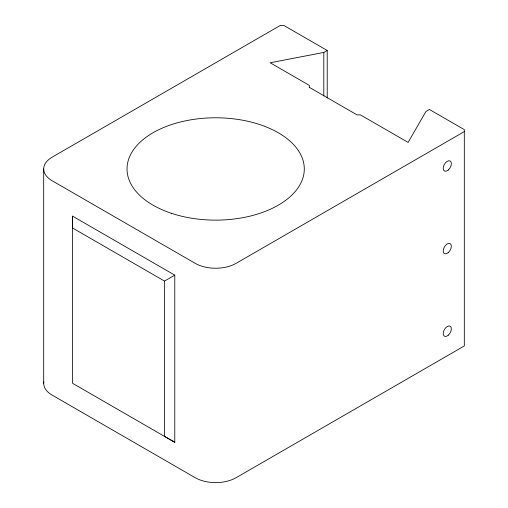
<?xml version="1.0" encoding="UTF-8"?>
<svg xmlns="http://www.w3.org/2000/svg" width="508" height="508" viewBox="0 0 508 508"><rect width="100%" height="100%" fill="white"/><g stroke="black" fill="none" stroke-linecap="round" stroke-linejoin="round"><path stroke-width="0.76" d="M309.328 87.751L309.328 85.382L270.154 62.763L323.806 52.438L327.209 50.476L327.209 97.936M174.777 442.316L164.509 436.321L164.509 281.083L174.777 275.152L72.593 216.154L72.593 383.318L174.777 442.316L174.777 275.152M464.312 131.597L236.093 263.354A28.905 16.688 0 0 1 195.218 263.354L52.159 180.759A28.905 16.688 0 0 1 52.159 157.162L280.372 25.4L283.781 25.4L327.209 50.476M309.328 87.344L357.016 114.878L360.42 114.878L408.108 142.411L425.99 111.436L429.393 109.468L464.312 129.629L464.312 345.954L236.093 477.71A28.905 16.688 0 0 1 195.218 477.71L52.159 395.116A28.905 16.688 0 0 1 43.802 381.87M164.509 281.083L72.644 228.048L72.593 216.154M323.806 52.438L323.806 95.942M43.688 168.961L43.688 383.318M171.336 213.277A88.633 51.175 0 0 0 304.292 168.961A88.633 51.175 0 0 0 171.336 124.644A88.633 51.175 0 0 0 171.336 213.277M448.335 252.552A5.779 3.34 -60 0 0 450.171 243.599A5.779 3.34 -60 0 0 443.332 249.663A5.779 3.34 -60 0 0 448.335 252.552M448.335 335.153A5.779 3.34 -60 0 0 450.171 326.2A5.779 3.34 -60 0 0 443.332 332.264A5.779 3.34 -60 0 0 448.335 335.153M448.335 169.958A5.779 3.34 -60 0 0 450.171 161.004A5.779 3.34 -60 0 0 443.332 167.069A5.779 3.34 -60 0 0 448.335 169.958"/></g></svg>
